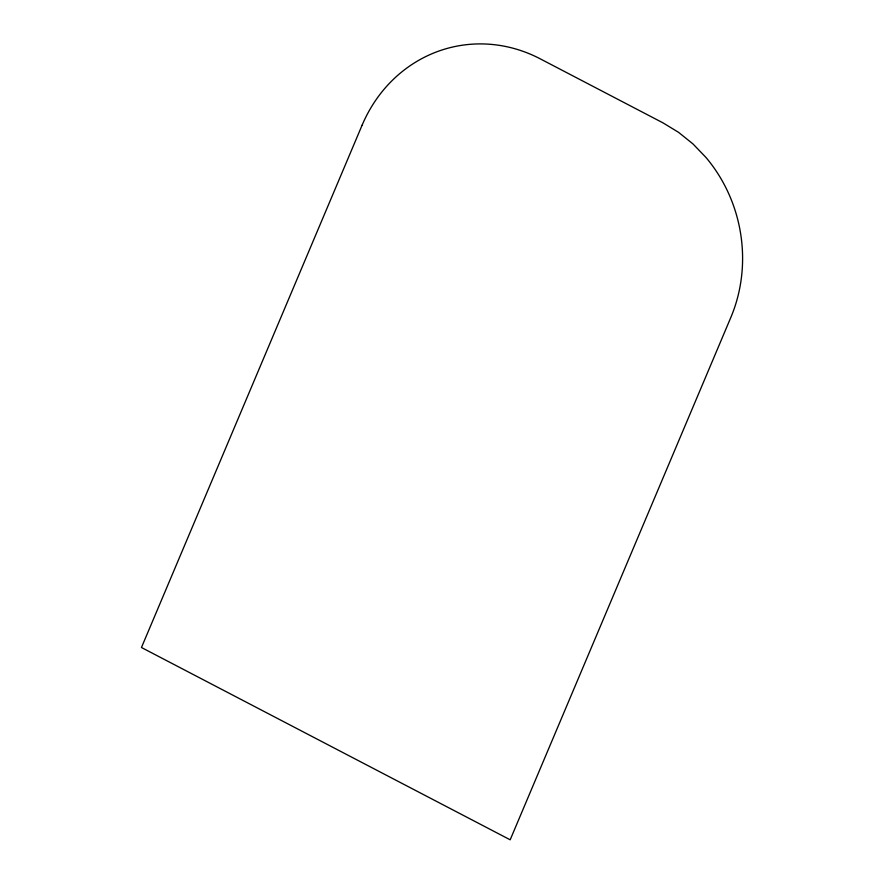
<?xml version="1.0" encoding="UTF-8"?>
<svg xmlns="http://www.w3.org/2000/svg" width="884" height="884" viewBox="0 0 884 884"><rect width="100%" height="100%" fill="white"/><g stroke="black" fill="none" stroke-linecap="round" stroke-linejoin="round"><path stroke-width="1.33" d="M362.075 125.252L141.462 647.508L510.178 839.8L730.792 317.544A145.948 134.169 77.9 0 0 705.874 157.352L692.968 143.926L678.603 132.368L663.033 122.887L540.124 58.786A145.948 134.169 77.9 0 0 362.075 125.252"/></g></svg>
